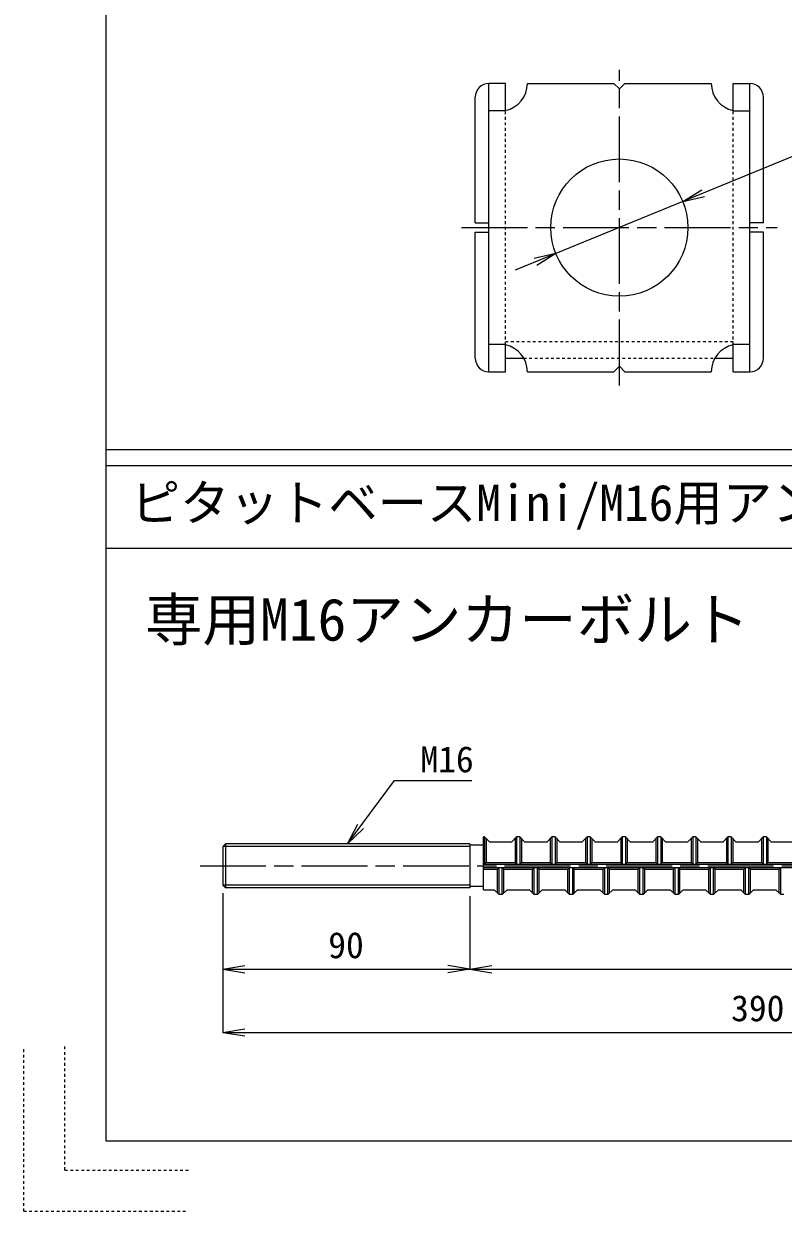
# Model space of a CAD drawing. Units: millimetres at full size, sheet at 1:2. Extents: x -630 to 630, y -446 to 446.
# Drawn here: x -630 to -353.2, y -445.5 to -13 of the extents above; entities that cross this region are included whole.
import ezdxf
from ezdxf.enums import TextEntityAlignment as Align

# ---------------------------------------------------------------- set-up
doc = ezdxf.new("R2010")
doc.units = ezdxf.units.MM
doc.header["$LTSCALE"] = 2
doc.linetypes.add('CHAIN', pattern=[18.5, 12, -1.5, 3.5, -1.5])
doc.linetypes.add('USER13', pattern=[1, 0.5, -0.5])
for name, color, linetype, lineweight in [('0-0_中心線等', 4, 'CHAIN', 9), ('0-1_all', 7, 'Continuous', 15), ('0-2_枠_印刷なし', 3, 'USER13', 18), ('0-3_寸法', 4, 'Continuous', 9)]:
    doc.layers.add(name, color=color, linetype=linetype, lineweight=lineweight)
doc.styles.add('ＭＳ ゴシック', font='')
doc.styles.get('ＭＳ ゴシック').set_extended_font_data('MS Gothic')

msp = doc.modelspace()

# ---------------------------------------------------------------- linework, layer by layer
at = {"layer": '0-0_中心線等'}
for p, q in [((-412.958, -144.752), (-412.958, -29.752)), ((-470.458, -87.252), (-355.458, -87.252)), ((-565.755, -319.691), (-160.288, -319.691))]:
    msp.add_line(p, q, dxfattribs=at)
at = {"layer": '0-1_all', "color": 2}
for p, q in [((-600, -420), (-600, 360)), ((600, -174), (-600, -174)), ((-600, -204), (600, -204)), ((600, -420), (-600, -420))]:
    msp.add_line(p, q, dxfattribs=at)
at = {"layer": '0-1_all'}
for p, q in [((-460.458, -139.752), (-460.458, -34.752)), ((-454.458, -34.752), (-460.458, -34.752)), ((-454.458, -44.752), (-454.458, -34.752)), ((-446.458, -34.752), (-414.958, -34.752)), ((-410.958, -34.752), (-379.458, -34.752)), ((-371.458, -34.752), (-365.458, -34.752)), ((-371.458, -44.55), (-371.458, -34.752)), ((-365.458, -139.752), (-365.458, -34.752)), ((-465.458, -85.552), (-465.458, -39.752)), ((-360.458, -85.552), (-360.458, -39.752)), ((-454.458, -44.752), (-460.458, -44.752)), ((-371.458, -44.752), (-365.458, -44.752)), ((-465.458, -85.552), (-460.458, -85.552)), ((-360.458, -85.552), (-365.458, -85.552)), ((-465.458, -134.752), (-465.458, -88.952)), ((-465.458, -88.952), (-460.458, -88.952)), ((-360.458, -88.952), (-365.458, -88.952)), ((-360.458, -134.752), (-360.458, -88.952)), ((-460.458, -129.752), (-454.458, -129.752)), ((-454.458, -139.752), (-454.458, -129.954)), ((-371.458, -129.752), (-365.458, -129.752)), ((-371.458, -139.752), (-371.458, -129.954)), ((-454.458, -134.752), (-447.798, -134.752)), ((-378.118, -134.752), (-371.458, -134.752)), ((-460.458, -139.752), (-454.458, -139.752)), ((-446.458, -139.752), (-414.958, -139.752)), ((-410.958, -139.752), (-379.458, -139.752)), ((-371.458, -139.752), (-365.458, -139.752)), ((-600, -168), (-126, -168)), ((-462.044, -309.191), (-462.46, -309.191)), ((-462.46, -328.441), (-462.46, -309.191)), ((-450.96, -309.775), (-450.96, -318.525)), ((-449.21, -309.191), (-450.377, -309.191)), ((-450.377, -309.191), (-450.377, -319.108)), ((-449.21, -309.191), (-447.46, -310.941)), ((-448.627, -309.775), (-448.627, -318.525)), ((-447.46, -310.941), (-439.294, -310.941)), ((-439.294, -310.941), (-437.544, -309.191)), ((-438.127, -309.775), (-438.127, -318.525)), ((-436.377, -309.191), (-437.544, -309.191)), ((-437.544, -309.191), (-437.544, -319.108)), ((-425.294, -309.775), (-425.294, -318.525)), ((-423.544, -309.191), (-424.71, -309.191)), ((-424.71, -309.191), (-424.71, -319.108)), ((-412.46, -309.775), (-412.46, -318.525)), ((-410.71, -309.191), (-411.877, -309.191)), ((-411.877, -309.191), (-411.877, -319.108)), ((-399.627, -309.775), (-399.627, -318.525)), ((-397.877, -309.191), (-399.044, -309.191)), ((-399.044, -309.191), (-399.044, -319.108)), ((-386.794, -309.775), (-386.794, -318.525)), ((-385.044, -309.191), (-386.21, -309.191)), ((-386.21, -309.191), (-386.21, -319.108)), ((-373.96, -309.775), (-373.96, -318.525)), ((-372.21, -309.191), (-373.377, -309.191)), ((-373.377, -309.191), (-373.377, -319.108)), ((-361.127, -309.775), (-361.127, -318.525)), ((-359.377, -309.191), (-360.544, -309.191)), ((-360.544, -309.191), (-360.544, -319.108)), ((-557.46, -312.691), (-557.46, -326.691)), ((-467.46, -312.691), (-557.46, -312.691)), ((-467.46, -311.691), (-556.46, -311.691)), ((-462.46, -312.191), (-467.46, -312.191)), ((-462.46, -319.108), (-187.46, -319.108)), ((-450.377, -319.108), (-450.96, -318.525)), ((-448.627, -318.525), (-438.127, -318.525)), ((-437.544, -319.108), (-438.127, -318.525)), ((-424.71, -319.108), (-425.294, -318.525)), ((-411.877, -319.108), (-412.46, -318.525)), ((-399.044, -319.108), (-399.627, -318.525)), ((-386.21, -319.108), (-386.794, -318.525)), ((-373.377, -319.108), (-373.96, -318.525)), ((-360.544, -319.108), (-361.127, -318.525)), ((-462.46, -320.275), (-187.46, -320.275)), ((-462.46, -320.858), (-457.377, -320.858)), ((-456.794, -320.275), (-457.377, -320.858)), ((-457.377, -329.608), (-457.377, -320.858)), ((-456.794, -330.191), (-456.794, -320.275)), ((-455.627, -330.191), (-455.627, -320.275)), ((-455.627, -320.275), (-455.044, -320.858)), ((-455.044, -329.608), (-455.044, -320.858)), ((-455.044, -320.858), (-444.544, -320.858)), ((-443.96, -320.275), (-444.544, -320.858)), ((-444.544, -329.608), (-444.544, -320.858)), ((-443.96, -330.191), (-443.96, -320.275)), ((-442.794, -330.191), (-442.794, -320.275)), ((-442.794, -320.275), (-442.21, -320.858)), ((-442.21, -320.858), (-431.71, -320.858)), ((-442.21, -329.608), (-442.21, -320.858)), ((-431.127, -320.275), (-431.71, -320.858)), ((-431.71, -329.608), (-431.71, -320.858)), ((-431.127, -330.191), (-431.127, -320.275)), ((-429.96, -330.191), (-429.96, -320.275)), ((-429.96, -320.275), (-429.377, -320.858)), ((-429.377, -329.608), (-429.377, -320.858)), ((-429.377, -320.858), (-418.877, -320.858)), ((-418.294, -320.275), (-418.877, -320.858)), ((-418.877, -329.608), (-418.877, -320.858)), ((-418.294, -330.191), (-418.294, -320.275)), ((-417.127, -330.191), (-417.127, -320.275)), ((-417.127, -320.275), (-416.544, -320.858)), ((-416.544, -329.608), (-416.544, -320.858)), ((-416.544, -320.858), (-406.044, -320.858)), ((-405.46, -320.275), (-406.044, -320.858)), ((-406.044, -329.608), (-406.044, -320.858)), ((-405.46, -330.191), (-405.46, -320.275)), ((-404.294, -330.191), (-404.294, -320.275)), ((-404.294, -320.275), (-403.71, -320.858)), ((-403.71, -329.608), (-403.71, -320.858)), ((-403.71, -320.858), (-393.21, -320.858)), ((-392.627, -320.275), (-393.21, -320.858)), ((-393.21, -329.608), (-393.21, -320.858)), ((-392.627, -330.191), (-392.627, -320.275)), ((-391.46, -330.191), (-391.46, -320.275)), ((-391.46, -320.275), (-390.877, -320.858)), ((-390.877, -329.608), (-390.877, -320.858)), ((-390.877, -320.858), (-380.377, -320.858)), ((-379.794, -320.275), (-380.377, -320.858)), ((-380.377, -329.608), (-380.377, -320.858)), ((-379.794, -330.191), (-379.794, -320.275)), ((-378.627, -330.191), (-378.627, -320.275)), ((-378.627, -320.275), (-378.044, -320.858)), ((-378.044, -329.608), (-378.044, -320.858)), ((-378.044, -320.858), (-367.544, -320.858)), ((-366.96, -320.275), (-367.544, -320.858)), ((-367.544, -329.608), (-367.544, -320.858)), ((-366.96, -330.191), (-366.96, -320.275)), ((-365.794, -330.191), (-365.794, -320.275)), ((-365.794, -320.275), (-365.21, -320.858)), ((-365.21, -329.608), (-365.21, -320.858)), ((-365.21, -320.858), (-354.71, -320.858)), ((-354.127, -320.275), (-354.71, -320.858)), ((-354.71, -329.608), (-354.71, -320.858)), ((-354.127, -330.191), (-354.127, -320.275)), ((-557.46, -326.691), (-556.46, -327.691)), ((-467.46, -326.691), (-557.46, -326.691)), ((-462.46, -327.191), (-467.46, -327.191)), ((-442.794, -330.191), (-441.044, -328.441)), ((-455.627, -330.191), (-456.794, -330.191)), ((-442.794, -330.191), (-443.96, -330.191)), ((-429.96, -330.191), (-431.127, -330.191)), ((-417.127, -330.191), (-418.294, -330.191)), ((-404.294, -330.191), (-405.46, -330.191)), ((-391.46, -330.191), (-392.627, -330.191)), ((-378.627, -330.191), (-379.794, -330.191)), ((-365.794, -330.191), (-366.96, -330.191)), ((-352.96, -330.191), (-354.127, -330.191))]:
    msp.add_line(p, q, dxfattribs=at)
at = {"layer": '0-1_all', "linetype": 'USER13'}
for p, q in [((-454.458, -129.954), (-454.458, -44.752)), ((-371.458, -129.954), (-371.458, -44.55)), ((-454.458, -128.752), (-371.458, -128.752)), ((-447.798, -134.752), (-378.118, -134.752))]:
    msp.add_line(p, q, dxfattribs=at)
at = {"layer": '0-1_all', "color": 6, "lineweight": 9}
for q in [(-508.279, -304.465), (-506.134, -306.049)]:
    msp.add_line((-511.96, -311.691), q, dxfattribs=at)
at = {"layer": '0-1_all'}
for points in [[(-410.958, -34.752), (-412.958, -36.752), (-414.958, -34.752)], [(-414.958, -139.752), (-412.958, -137.752), (-410.958, -139.752)], [(-462.044, -309.191), (-460.294, -310.941), (-452.127, -310.941), (-450.377, -309.191)], [(-462.044, -309.191), (-462.044, -319.108), (-461.46, -318.525)], [(-461.46, -309.775), (-461.46, -318.525), (-450.96, -318.525)], [(-449.21, -309.191), (-449.21, -319.108), (-448.627, -318.525)], [(-436.377, -309.191), (-434.627, -310.941), (-426.46, -310.941), (-424.71, -309.191)], [(-436.377, -309.191), (-436.377, -319.108), (-435.794, -318.525)], [(-435.794, -309.775), (-435.794, -318.525), (-425.294, -318.525)], [(-423.544, -309.191), (-421.794, -310.941), (-413.627, -310.941), (-411.877, -309.191)], [(-423.544, -309.191), (-423.544, -319.108), (-422.96, -318.525)], [(-422.96, -309.775), (-422.96, -318.525), (-412.46, -318.525)], [(-410.71, -309.191), (-408.96, -310.941), (-400.794, -310.941), (-399.044, -309.191)], [(-410.71, -309.191), (-410.71, -319.108), (-410.127, -318.525)], [(-410.127, -309.775), (-410.127, -318.525), (-399.627, -318.525)], [(-397.877, -309.191), (-396.127, -310.941), (-387.96, -310.941), (-386.21, -309.191)], [(-397.877, -309.191), (-397.877, -319.108), (-397.294, -318.525)], [(-397.294, -309.775), (-397.294, -318.525), (-386.794, -318.525)], [(-385.044, -309.191), (-383.294, -310.941), (-375.127, -310.941), (-373.377, -309.191)], [(-385.044, -309.191), (-385.044, -319.108), (-384.46, -318.525)], [(-384.46, -309.775), (-384.46, -318.525), (-373.96, -318.525)], [(-372.21, -309.191), (-370.46, -310.941), (-362.294, -310.941), (-360.544, -309.191)], [(-372.21, -309.191), (-372.21, -319.108), (-371.627, -318.525)], [(-371.627, -309.775), (-371.627, -318.525), (-361.127, -318.525)], [(-359.377, -309.191), (-357.627, -310.941), (-349.46, -310.941), (-347.71, -309.191)], [(-359.377, -309.191), (-359.377, -319.108), (-358.794, -318.525)], [(-358.794, -309.775), (-358.794, -318.525), (-348.294, -318.525)], [(-557.46, -312.691), (-556.46, -311.691), (-556.46, -327.691)], [(-467.46, -311.691), (-467.46, -327.691), (-556.46, -327.691)], [(-462.46, -328.441), (-458.544, -328.441), (-456.794, -330.191)], [(-455.627, -330.191), (-453.877, -328.441), (-445.71, -328.441), (-443.96, -330.191)], [(-441.044, -328.441), (-432.877, -328.441), (-431.127, -330.191)], [(-429.96, -330.191), (-428.21, -328.441), (-420.044, -328.441), (-418.294, -330.191)], [(-417.127, -330.191), (-415.377, -328.441), (-407.21, -328.441), (-405.46, -330.191)], [(-404.294, -330.191), (-402.544, -328.441), (-394.377, -328.441), (-392.627, -330.191)], [(-391.46, -330.191), (-389.71, -328.441), (-381.544, -328.441), (-379.794, -330.191)], [(-378.627, -330.191), (-376.877, -328.441), (-368.71, -328.441), (-366.96, -330.191)], [(-365.794, -330.191), (-364.044, -328.441), (-355.877, -328.441), (-354.127, -330.191)]]:
    msp.add_lwpolyline(points, dxfattribs=at)
at = {"layer": '0-1_all', "color": 6, "lineweight": 9}
msp.add_lwpolyline([(-511.96, -311.691), (-494.948, -288.666), (-486.948, -288.666), (-466.678, -288.666)], dxfattribs=at)
at = {"layer": '0-1_all'}
msp.add_circle((-412.958, -87.252), 25, dxfattribs=at)
for centre, radius, start, end in [((-460.458, -39.752), 5, 90, 180), ((-456.458, -34.752), 10, 281.53696, 0), ((-369.458, -34.752), 10, 180, 258.46304), ((-365.458, -39.752), 5, 0, 90), ((-456.458, -139.752), 10, 0, 78.46304), ((-369.458, -139.752), 10, 101.53696, 180), ((-460.458, -134.752), 5, 180, 270), ((-365.458, -134.752), 5, 270, 0)]:
    msp.add_arc(centre, radius, start, end, dxfattribs=at)
at = {"layer": '0-2_枠_印刷なし'}
for p, q in [((-630, -445.5), (-630, -385.5)), ((-615, -430.5), (-615, -385.5)), ((-615, -430.5), (-570, -430.5)), ((-630, -445.5), (-570, -445.5))]:
    msp.add_line(p, q, dxfattribs=at)
at = {"layer": '0-3_寸法'}
for p, q in [((-389.826, -77.77), (-382.929, -73.502)), ((-389.826, -77.77), (-381.918, -75.97)), ((-436.09, -96.734), (-443.998, -98.534)), ((-436.09, -96.734), (-442.987, -101.002)), ((-557.46, -329.691), (-557.46, -357.544)), ((-557.46, -329.691), (-557.46, -380.517)), ((-467.46, -330.691), (-467.46, -357.544)), ((-467.46, -330.691), (-467.46, -357.544)), ((-557.46, -357.364), (-549.46, -356.03)), ((-557.46, -357.364), (-549.46, -358.697)), ((-557.46, -357.364), (-467.46, -357.364)), ((-467.46, -357.364), (-475.46, -356.03)), ((-467.46, -357.364), (-475.46, -358.697)), ((-467.46, -357.364), (-459.46, -356.03)), ((-467.46, -357.364), (-459.46, -358.697)), ((-467.46, -357.364), (-182.46, -357.364)), ((-557.46, -380.337), (-549.46, -379.004)), ((-557.46, -380.337), (-549.46, -381.671)), ((-557.46, -380.337), (-167.46, -380.337))]:
    msp.add_line(p, q, dxfattribs=at)
msp.add_lwpolyline([(-325.606, -51.447), (-389.826, -77.77), (-436.09, -96.734), (-450.895, -102.802)], dxfattribs=at)

# ---------------------------------------------------------------- texts
at = {"layer": '0-1_all', "style": 'ＭＳ ゴシック'}
for s, height, p in [('ピタットベースMini/M16用アンカーボルト関係部品（105角，120角\u3000共通）\u3000', 13.19, (-591, -197.999)), ('専用M16アンカーボルト', 15.39, (-585.851, -242.301))]:
    msp.add_text(s, height=height, dxfattribs=at).set_placement(p, align=Align.BOTTOM_LEFT)
at = {"layer": '0-1_all', "color": 6, "style": 'ＭＳ ゴシック'}
msp.add_text('M16', height=9.523, dxfattribs=at).set_placement((-485.458, -288.493), align=Align.BOTTOM_LEFT)
at = {"layer": '0-3_寸法', "style": 'ＭＳ ゴシック'}
for s, p in [('90', (-519.035, -356.19)), ('390', (-372.235, -379.164))]:
    msp.add_text(s, height=9.523, dxfattribs=at).set_placement(p, align=Align.BOTTOM_LEFT)

doc.saveas('drawing.dxf')
